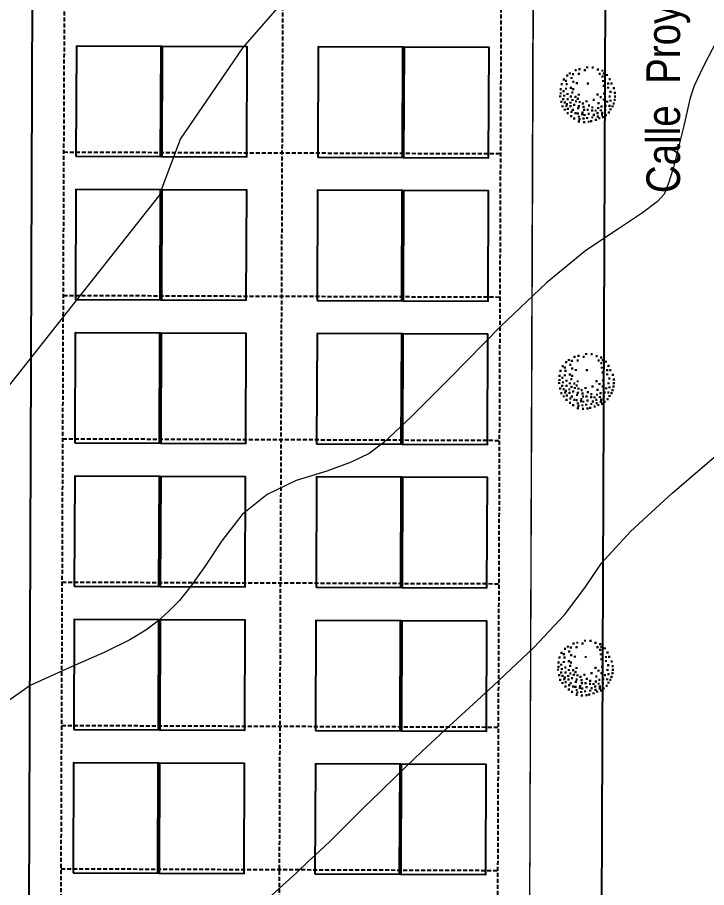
# Model space of a CAD drawing. Header units: inches. Extents: x 203 to 1065, y -1127 to 921.
# Drawn here: x 856.4 to 899.5, y 228.6 to 283 of the extents above; entities that cross this region are included whole.
import ezdxf

# ---------------------------------------------------------------- set-up
doc = ezdxf.new("R2010")
doc.units = ezdxf.units.IN
doc.header["$MEASUREMENT"] = 0
doc.linetypes.add('DASHED2', pattern=[0.375, 0.25, -0.125])
for name, color, linetype in [('calle', 3, 'Continuous'), ('Cumbreras', 140, 'Continuous'), ('CURVAS', 32, 'Continuous'), ('D3', 30, 'Continuous'), ('P-035', 3, 'Continuous'), ('Vegetación', 102, 'Continuous')]:
    doc.layers.add(name, color=color, linetype=linetype)
doc.layers.add('Limite terrenos', color=2, linetype='DASHED2', transparency=0.4)
doc.styles.add('TECHNICLITE', font='techl___.ttf')

# ---------------------------------------------------------------- blocks, each defined once
blk = doc.blocks.new('RB13')
for p, q in [((-0.095, 0.4938), (-0.095, 0.4627)), ((0.0013, 0.4967), (0.0013, 0.4655)), ((-0.0794, 0.4783), (-0.1105, 0.4783)), ((0.0169, 0.4811), (-0.0143, 0.4811)), ((-0.1827, 0.4598), (-0.1827, 0.4287)), ((0.1343, 0.4627), (0.1343, 0.4315)), ((-0.1671, 0.4443), (-0.1983, 0.4443)), ((0.0437, 0.4457), (0.0437, 0.4145)), ((0.1499, 0.4471), (0.1187, 0.4471)), ((0.2022, 0.4485), (0.2022, 0.4173)), ((-0.2619, 0.4372), (-0.2619, 0.406)), ((0.0593, 0.4301), (0.0281, 0.4301)), ((0.2178, 0.4329), (0.1866, 0.4329)), ((-0.2463, 0.4216), (-0.2775, 0.4216)), ((-0.2874, 0.389), (-0.2874, 0.3578)), ((-0.2167, 0.3833), (-0.2167, 0.3522)), ((0.1484, 0.3833), (0.1484, 0.3522)), ((0.3013, 0.3918), (0.3013, 0.3607)), ((-0.344, 0.3635), (-0.344, 0.3323)), ((-0.2718, 0.3734), (-0.303, 0.3734)), ((-0.2011, 0.3677), (-0.2322, 0.3677)), ((0.164, 0.3677), (0.1328, 0.3677)), ((0.2475, 0.3777), (0.2475, 0.3465)), ((0.3168, 0.3762), (0.2857, 0.3762)), ((0.2631, 0.3621), (0.2319, 0.3621)), ((0.3494, 0.355), (0.3494, 0.3238)), ((-0.3284, 0.3479), (-0.3596, 0.3479)), ((-0.2648, 0.338), (-0.2648, 0.3068)), ((0.365, 0.3394), (0.3338, 0.3394)), ((-0.2492, 0.3224), (-0.2803, 0.3224)), ((0.2758, 0.3097), (0.2758, 0.2785)), ((-0.3893, 0.2898), (-0.3893, 0.2587)), ((0.2914, 0.2941), (0.2602, 0.2941)), ((-0.3737, 0.2742), (-0.4049, 0.2742)), ((0.4088, 0.2842), (0.4088, 0.253)), ((-0.2733, 0.2587), (-0.2733, 0.2275)), ((0.3692, 0.2615), (0.3692, 0.2303)), ((0.4244, 0.2686), (0.3932, 0.2686)), ((-0.2577, 0.2431), (-0.2888, 0.2431)), ((0.2418, 0.2445), (0.2418, 0.2133)), ((0.3848, 0.2459), (0.3536, 0.2459)), ((0.2574, 0.2289), (0.2262, 0.2289)), ((-0.4204, 0.2162), (-0.4204, 0.185)), ((-0.3638, 0.2133), (-0.3638, 0.1822)), ((-0.0101, 0.2133), (-0.0101, 0.1822)), ((0.1796, 0.219), (0.1796, 0.1878)), ((-0.4048, 0.2006), (-0.436, 0.2006)), ((-0.3482, 0.1977), (-0.3794, 0.1977)), ((0.0055, 0.1977), (-0.0256, 0.1977)), ((0.1951, 0.2034), (0.164, 0.2034)), ((0.3579, 0.2048), (0.3579, 0.1737)), ((0.4456, 0.2048), (0.4456, 0.1737)), ((0.3734, 0.1892), (0.3423, 0.1892)), ((0.4612, 0.1892), (0.43, 0.1892)), ((-0.2874, 0.1737), (-0.2874, 0.1425)), ((-0.2718, 0.1581), (-0.303, 0.1581)), ((-0.3638, 0.1425), (-0.3638, 0.1113)), ((0.2843, 0.1397), (0.2843, 0.1085)), ((-0.4629, 0.134), (-0.4629, 0.1028)), ((-0.3482, 0.1269), (-0.3794, 0.1269)), ((0.2999, 0.1241), (0.2687, 0.1241)), ((0.3692, 0.1255), (0.3692, 0.0943)), ((-0.4473, 0.1184), (-0.4785, 0.1184)), ((0.2447, 0.117), (0.2447, 0.0858)), ((0.3848, 0.1099), (0.3536, 0.1099)), ((0.4626, 0.117), (0.4626, 0.0858)), ((0.2602, 0.1014), (0.2291, 0.1014)), ((0.4782, 0.1014), (0.447, 0.1014)), ((0.4145, 0.0802), (0.4145, 0.049)), ((-0.4034, 0.0717), (-0.4034, 0.0405)), ((0.43, 0.0646), (0.3989, 0.0646)), ((-0.4799, 0.0518), (-0.4799, 0.0207)), ((-0.3879, 0.0561), (-0.419, 0.0561)), ((0.2588, 0.0575), (0.2588, 0.0263)), ((-0.4643, 0.0362), (-0.4954, 0.0362)), ((-0.2959, 0.0405), (-0.2959, 0.0093)), ((0.2744, 0.0419), (0.2432, 0.0419)), ((0.3437, 0.032), (0.3437, 0.0008)), ((0.4626, 0.0433), (0.4626, 0.0122)), ((-0.2803, 0.0249), (-0.3115, 0.0249)), ((-0.1799, 0.0235), (-0.1799, -0.0077)), ((0.1484, 0.0207), (0.1484, -0.0105)), ((0.3593, 0.0164), (0.3281, 0.0164)), ((0.4782, 0.0277), (0.447, 0.0277)), ((-0.1643, 0.0079), (-0.1954, 0.0079)), ((0.164, 0.0051), (0.1328, 0.0051)), ((0.4031, 0.0037), (0.4031, -0.0275)), ((-0.4827, -0.0105), (-0.4827, -0.0417)), ((-0.3893, -0.0133), (-0.3893, -0.0445)), ((0.2843, -0.0133), (0.2843, -0.0445)), ((0.4187, -0.0119), (0.3876, -0.0119)), ((0.4711, -0.0077), (0.4711, -0.0388)), ((-0.4671, -0.0261), (-0.4983, -0.0261)), ((-0.3737, -0.0289), (-0.4049, -0.0289)), ((-0.2336, -0.0247), (-0.2336, -0.0558)), ((0.205, -0.0162), (0.205, -0.0473)), ((0.2999, -0.0289), (0.2687, -0.0289)), ((0.4866, -0.0233), (0.4555, -0.0233)), ((-0.218, -0.0403), (-0.2492, -0.0403)), ((0.2206, -0.0318), (0.1895, -0.0318)), ((0.1654, -0.0502), (0.1654, -0.0813)), ((0.3409, -0.0587), (0.3409, -0.0898)), ((0.4173, -0.0558), (0.4173, -0.087)), ((-0.477, -0.07), (-0.477, -0.1012)), ((-0.2874, -0.0672), (-0.2874, -0.0983)), ((-0.1119, -0.07), (-0.1119, -0.1012)), ((0.181, -0.0658), (0.1498, -0.0658)), ((0.256, -0.0728), (0.256, -0.104)), ((0.3565, -0.0743), (0.3253, -0.0743)), ((0.4329, -0.0714), (0.4017, -0.0714)), ((-0.4614, -0.0856), (-0.4926, -0.0856)), ((-0.4063, -0.0842), (-0.4063, -0.1153)), ((-0.2718, -0.0828), (-0.303, -0.0828)), ((-0.0964, -0.0856), (-0.1275, -0.0856)), ((0.2716, -0.0884), (0.2404, -0.0884)), ((-0.3907, -0.0998), (-0.4219, -0.0998)), ((-0.3468, -0.1012), (-0.3468, -0.1323)), ((0.0126, -0.0955), (0.0126, -0.1267)), ((0.1965, -0.0955), (0.1965, -0.1267)), ((0.4513, -0.104), (0.4513, -0.1352)), ((-0.3313, -0.1168), (-0.3624, -0.1168)), ((0.0282, -0.1111), (-0.003, -0.1111)), ((0.1315, -0.1068), (0.1315, -0.138)), ((0.2121, -0.1111), (0.181, -0.1111)), ((0.2928, -0.1182), (0.2928, -0.1493)), ((0.3918, -0.1153), (0.3918, -0.1465)), ((0.4668, -0.1196), (0.4357, -0.1196)), ((-0.46, -0.1323), (-0.46, -0.1635)), ((-0.1968, -0.1267), (-0.1968, -0.1578)), ((0.0777, -0.1323), (0.0777, -0.1635)), ((0.147, -0.1224), (0.1159, -0.1224)), ((0.3084, -0.1338), (0.2772, -0.1338)), ((0.4074, -0.1309), (0.3762, -0.1309)), ((-0.4445, -0.1479), (-0.4756, -0.1479)), ((-0.1813, -0.1423), (-0.2124, -0.1423)), ((0.0933, -0.1479), (0.0621, -0.1479)), ((0.3522, -0.1437), (0.3522, -0.1748)), ((-0.0299, -0.1663), (-0.0299, -0.1975)), ((0.2277, -0.155), (0.2277, -0.1862)), ((0.3678, -0.1593), (0.3366, -0.1593)), ((-0.3865, -0.1748), (-0.3865, -0.206)), ((-0.3185, -0.172), (-0.3185, -0.2032)), ((0.1456, -0.1777), (0.1456, -0.2088)), ((0.2433, -0.1706), (0.2121, -0.1706)), ((0.2899, -0.1777), (0.2899, -0.2088)), ((0.3635, -0.1748), (0.3635, -0.206)), ((-0.4402, -0.1833), (-0.4402, -0.2145)), ((-0.3709, -0.1904), (-0.402, -0.1904)), ((-0.303, -0.1876), (-0.3341, -0.1876)), ((-0.2478, -0.1862), (-0.2478, -0.2173)), ((-0.0143, -0.1819), (-0.0454, -0.1819)), ((0.0635, -0.1918), (0.0635, -0.223)), ((0.1612, -0.1933), (0.13, -0.1933)), ((0.3055, -0.1933), (0.2744, -0.1933)), ((0.3791, -0.1904), (0.3479, -0.1904)), ((0.4314, -0.1833), (0.4314, -0.2145)), ((-0.4246, -0.1989), (-0.4558, -0.1989)), ((-0.2322, -0.2018), (-0.2634, -0.2018)), ((-0.1883, -0.2117), (-0.1883, -0.2429)), ((-0.0893, -0.2003), (-0.0893, -0.2315)), ((0.0791, -0.2074), (0.0479, -0.2074)), ((0.447, -0.1989), (0.4159, -0.1989)), ((-0.0737, -0.2159), (-0.1049, -0.2159)), ((0.1598, -0.2173), (0.1598, -0.2485)), ((0.338, -0.2258), (0.338, -0.257)), ((-0.4063, -0.2344), (-0.4063, -0.2655)), ((-0.1728, -0.2273), (-0.2039, -0.2273)), ((0.1753, -0.2329), (0.1442, -0.2329)), ((0.3536, -0.2414), (0.3225, -0.2414)), ((0.3918, -0.24), (0.3918, -0.2712)), ((-0.3907, -0.2499), (-0.4219, -0.2499)), ((-0.31, -0.2457), (-0.31, -0.2769)), ((-0.2365, -0.2514), (-0.2365, -0.2825)), ((-0.1459, -0.257), (-0.1459, -0.2882)), ((-0.0865, -0.2542), (-0.0865, -0.2854)), ((-0.0072, -0.2429), (-0.0072, -0.274)), ((0.055, -0.2429), (0.055, -0.274)), ((0.2503, -0.2429), (0.2503, -0.274)), ((0.4074, -0.2556), (0.3762, -0.2556)), ((-0.2945, -0.2613), (-0.3256, -0.2613)), ((-0.2209, -0.2669), (-0.252, -0.2669)), ((-0.0709, -0.2698), (-0.102, -0.2698)), ((0.0084, -0.2584), (-0.0228, -0.2584)), ((0.0706, -0.2584), (0.0395, -0.2584)), ((0.2659, -0.2584), (0.2347, -0.2584)), ((-0.1303, -0.2726), (-0.1615, -0.2726)), ((0.2758, -0.2769), (0.2758, -0.308)), ((-0.3751, -0.2882), (-0.3751, -0.3194)), ((-0.2591, -0.2967), (-0.2591, -0.3279)), ((-0.177, -0.2995), (-0.177, -0.3307)), ((0.0833, -0.291), (0.0833, -0.3222)), ((0.205, -0.2995), (0.205, -0.3307)), ((0.2914, -0.2924), (0.2602, -0.2924)), ((0.3409, -0.2995), (0.3409, -0.3307)), ((-0.3596, -0.3038), (-0.3907, -0.3038)), ((-0.2435, -0.3123), (-0.2747, -0.3123)), ((-0.1614, -0.3151), (-0.1926, -0.3151)), ((-0.0242, -0.3137), (-0.0242, -0.3449)), ((0.0989, -0.3066), (0.0678, -0.3066)), ((0.1654, -0.308), (0.1654, -0.3392)), ((0.2206, -0.3151), (0.1895, -0.3151)), ((0.3565, -0.3151), (0.3253, -0.3151)), ((-0.1148, -0.3307), (-0.1148, -0.3619)), ((-0.0086, -0.3293), (-0.0398, -0.3293)), ((0.089, -0.3222), (0.089, -0.3534)), ((0.181, -0.3236), (0.1498, -0.3236)), ((-0.3214, -0.3364), (-0.3214, -0.3675)), ((-0.2563, -0.3364), (-0.2563, -0.3675)), ((-0.0992, -0.3463), (-0.1304, -0.3463)), ((0.0494, -0.3335), (0.0494, -0.3647)), ((0.1046, -0.3378), (0.0734, -0.3378)), ((-0.3058, -0.3519), (-0.3369, -0.3519)), ((-0.2407, -0.3519), (-0.2719, -0.3519)), ((-0.1827, -0.359), (-0.1827, -0.3902)), ((0.065, -0.3491), (0.0338, -0.3491)), ((0.1456, -0.3619), (0.1456, -0.393)), ((0.2814, -0.3534), (0.2814, -0.3845)), ((-0.2789, -0.3704), (-0.2789, -0.4015)), ((-0.1671, -0.3746), (-0.1983, -0.3746)), ((-0.0893, -0.3732), (-0.0893, -0.4044)), ((0.1612, -0.3774), (0.13, -0.3774)), ((0.297, -0.3689), (0.2659, -0.3689)), ((-0.2633, -0.3859), (-0.2945, -0.3859)), ((-0.211, -0.3902), (-0.211, -0.4214)), ((-0.0737, -0.3888), (-0.1049, -0.3888)), ((0.0013, -0.3845), (0.0013, -0.4157)), ((0.2277, -0.393), (0.2277, -0.4242)), ((-0.1954, -0.4058), (-0.2266, -0.4058)), ((0.0169, -0.4001), (-0.0143, -0.4001)), ((0.0664, -0.3959), (0.0664, -0.427)), ((0.1343, -0.4044), (0.1343, -0.4355)), ((0.2433, -0.4086), (0.2121, -0.4086)), ((-0.1487, -0.4185), (-0.1487, -0.4497)), ((0.0819, -0.4114), (0.0508, -0.4114)), ((0.1499, -0.4199), (0.1187, -0.4199)), ((-0.1331, -0.4341), (-0.1643, -0.4341)), ((-0.0695, -0.4412), (-0.0695, -0.4724)), ((-0.0242, -0.4497), (-0.0242, -0.4809)), ((0.1456, -0.4469), (0.1456, -0.478)), ((-0.0539, -0.4568), (-0.0851, -0.4568)), ((-0.0086, -0.4653), (-0.0398, -0.4653)), ((0.055, -0.4582), (0.055, -0.4894)), ((0.1612, -0.4624), (0.13, -0.4624)), ((0.0706, -0.4738), (0.0395, -0.4738))]:
    blk.add_line(p, q)
blk = doc.blocks.new('52312494')
at = {"xscale": 10, "zscale": 10}
blk.add_blockref('RB13', (0.076, -0.047), dxfattribs=at)
blk = doc.blocks.new('ARBOL39')
at = {"xscale": 0.15, "yscale": 1.5, "zscale": 0.15}
blk.add_blockref('52312494', (0, 0), dxfattribs=at)
blk = doc.blocks.new('A$C2B9729C7')
at = {"layer": 'Cumbreras'}
for p, q in [((-5.39, 0), (-5.39, 6.88)), ((-5.29, 0), (-5.29, 6.88))]:
    blk.add_line(p, q, dxfattribs=at)
at = {"layer": 'D3'}
blk.add_lwpolyline([(-10.682, 0), (0, 0), (0, 6.88), (-10.682, 6.88)], close=True, dxfattribs=at)

msp = doc.modelspace()

# ---------------------------------------------------------------- linework, layer by layer
at = {"color": 3, "lineweight": 13}
msp.add_line((888.353, 210.544), (888.989, 373.824), dxfattribs=at)
at = {"layer": 'calle', "color": 1}
msp.add_line((892.853, 210.523), (893.454, 366.951), dxfattribs=at)
at = {"layer": 'calle', "color": 4}
msp.add_line((857.026, 202.659), (857.59, 349.408), dxfattribs=at)
at = {"layer": 'CURVAS', "lineweight": 0}
for p, q in [((870.5, 281.121), (877.943, 289.661)), ((866.596, 275.386), (870.5, 281.121)), ((865.254, 271.848), (866.596, 275.386)), ((855.759, 259.841), (865.254, 271.848))]:
    msp.add_line(p, q, dxfattribs=at)
at = {"layer": 'CURVAS', "color": 41, "lineweight": 0}
msp.add_lwpolyline([(900.109, 281.553), (899.246, 279.911), (898.689, 278.716), (898.437, 277.968), (898.274, 277.244), (898.034, 276.219), (897.717, 274.893), (897.374, 273.553), (897.071, 272.572), (896.809, 271.952), (896.4, 271.495), (895.452, 270.779), (893.949, 269.789), (891.921, 268.437), (889.467, 266.416), (886.595, 263.701), (883.465, 260.502), (880.991, 258.025), (879.321, 256.461), (878.371, 255.747), (877.253, 255.202), (875.731, 254.643), (873.822, 254.06), (871.992, 253.195), (870.441, 251.938), (869.169, 250.292), (868.113, 248.694), (867.227, 247.452), (866.513, 246.567), (865.867, 245.899), (865.168, 245.279), (864.415, 244.707), (863.428, 244.108), (861.848, 243.335), (859.666, 242.383), (857.183, 241.256), (855.349, 239.967)], dxfattribs=at)
at = {"layer": 'CURVAS', "lineweight": 0}
msp.add_lwpolyline([(872.032, 227.918), (872.984, 228.775), (873.833, 229.564), (874.594, 230.274), (875.27, 230.91), (875.929, 231.539), (876.597, 232.19), (877.277, 232.862), (878.07, 233.646), (879.041, 234.598), (880.189, 235.718), (881.672, 237.134), (883.65, 238.974), (886.122, 241.238), (888.665, 243.632), (890.582, 245.675), (891.864, 247.359), (892.902, 248.903), (894.704, 250.867), (897.323, 253.281), (900.493, 256.007)], dxfattribs=at)
at = {"layer": 'Limite terrenos'}
for p, q in [((886.353, 210.548), (886.95, 365.946)), ((859.096, 220.856), (859.602, 352.401)), ((872.742, 220.803), (873.248, 352.348)), ((859.303, 274.585), (886.599, 274.481)), ((859.269, 265.63), (886.564, 265.526)), ((859.234, 256.676), (886.53, 256.571)), ((859.2, 247.721), (886.495, 247.616)), ((859.165, 238.766), (886.461, 238.661)), ((859.131, 229.811), (886.426, 229.706))]:
    msp.add_line(p, q, dxfattribs=at)
at = {"layer": 'P-035', "color": 3, "lineweight": 0}
msp.add_line((888.353, 210.54), (888.958, 367.938), dxfattribs=at)

# ---------------------------------------------------------------- block references
at = {"layer": 'D3', "rotation": 359.779795408372}
for p in [(870.734, 274.284), (885.843, 274.226), (870.699, 265.329), (885.809, 265.271), (870.665, 256.374), (885.774, 256.316), (870.631, 247.419), (885.74, 247.361), (870.596, 238.464), (885.705, 238.406), (870.562, 229.509), (885.671, 229.451)]:
    msp.add_blockref('A$C2B9729C7', p, dxfattribs=at)
at = {"layer": 'Vegetación', "xscale": -2.39420562439072, "yscale": 2.39420562439072, "zscale": 2.39420562439072}
for p in [(892.03, 278.321), (891.962, 260.411), (891.893, 242.501)]:
    msp.add_blockref('ARBOL39', p, dxfattribs=at)

# ---------------------------------------------------------------- texts
at = {"style": 'TECHNICLITE'}
msp.add_text('Calle  Proyectada', height=2.10263, rotation=89.9977, dxfattribs=at).set_placement((897.805, 272.014))

doc.saveas('drawing.dxf')
